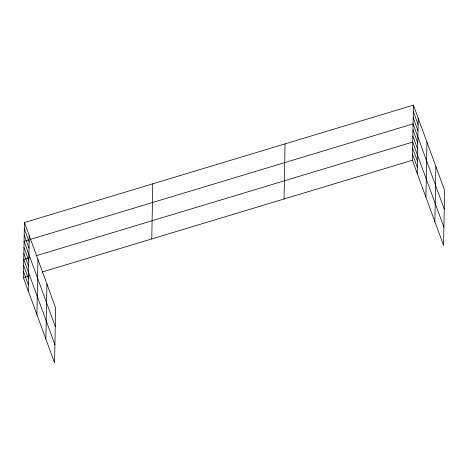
<?xml version="1.0" encoding="UTF-8"?>
<svg xmlns="http://www.w3.org/2000/svg" width="468" height="468" viewBox="0 0 468 468"><rect width="100%" height="100%" fill="white"/><g stroke="black" fill="none" stroke-linecap="round" stroke-linejoin="round"><path stroke-width="0.7" d="M24.43 222.557L55.61 307.757L54.58 362.881L23.4 277.682L24.43 222.557L413.42 105.119L444.6 190.318L443.57 245.443L412.39 160.243L413.42 105.119M28.209 290.815L29.238 235.691M36.908 314.595L37.937 259.471M45.876 339.101L46.905 283.971M151.767 238.926L152.796 183.801M284.023 198.999L285.053 143.875M417.199 173.376L418.228 118.252M425.903 197.163L426.933 142.032M434.866 221.662L435.895 166.538M28.963 239.827L24.079 241.301L55.259 326.5M30.356 239.405L413.068 123.862L444.249 209.061M29.32 257.804L23.739 259.488L54.92 344.688M36.299 255.698L412.729 142.056L443.91 227.255M23.4 277.682L28.981 275.997M42.237 271.996L412.39 160.243M413.302 111.366L418.111 124.5M413.185 117.614L417.994 130.748M412.957 129.923L417.766 143.062M412.846 135.989L417.649 149.122M412.618 148.116L417.427 161.249M412.507 154.183L417.31 167.316M24.313 228.805L29.121 241.938M24.196 235.053L29.004 248.186M23.967 247.361L28.77 260.495M23.85 253.428L28.659 266.561M23.628 265.555L28.431 278.688M23.511 271.621L28.32 284.755"/></g></svg>
